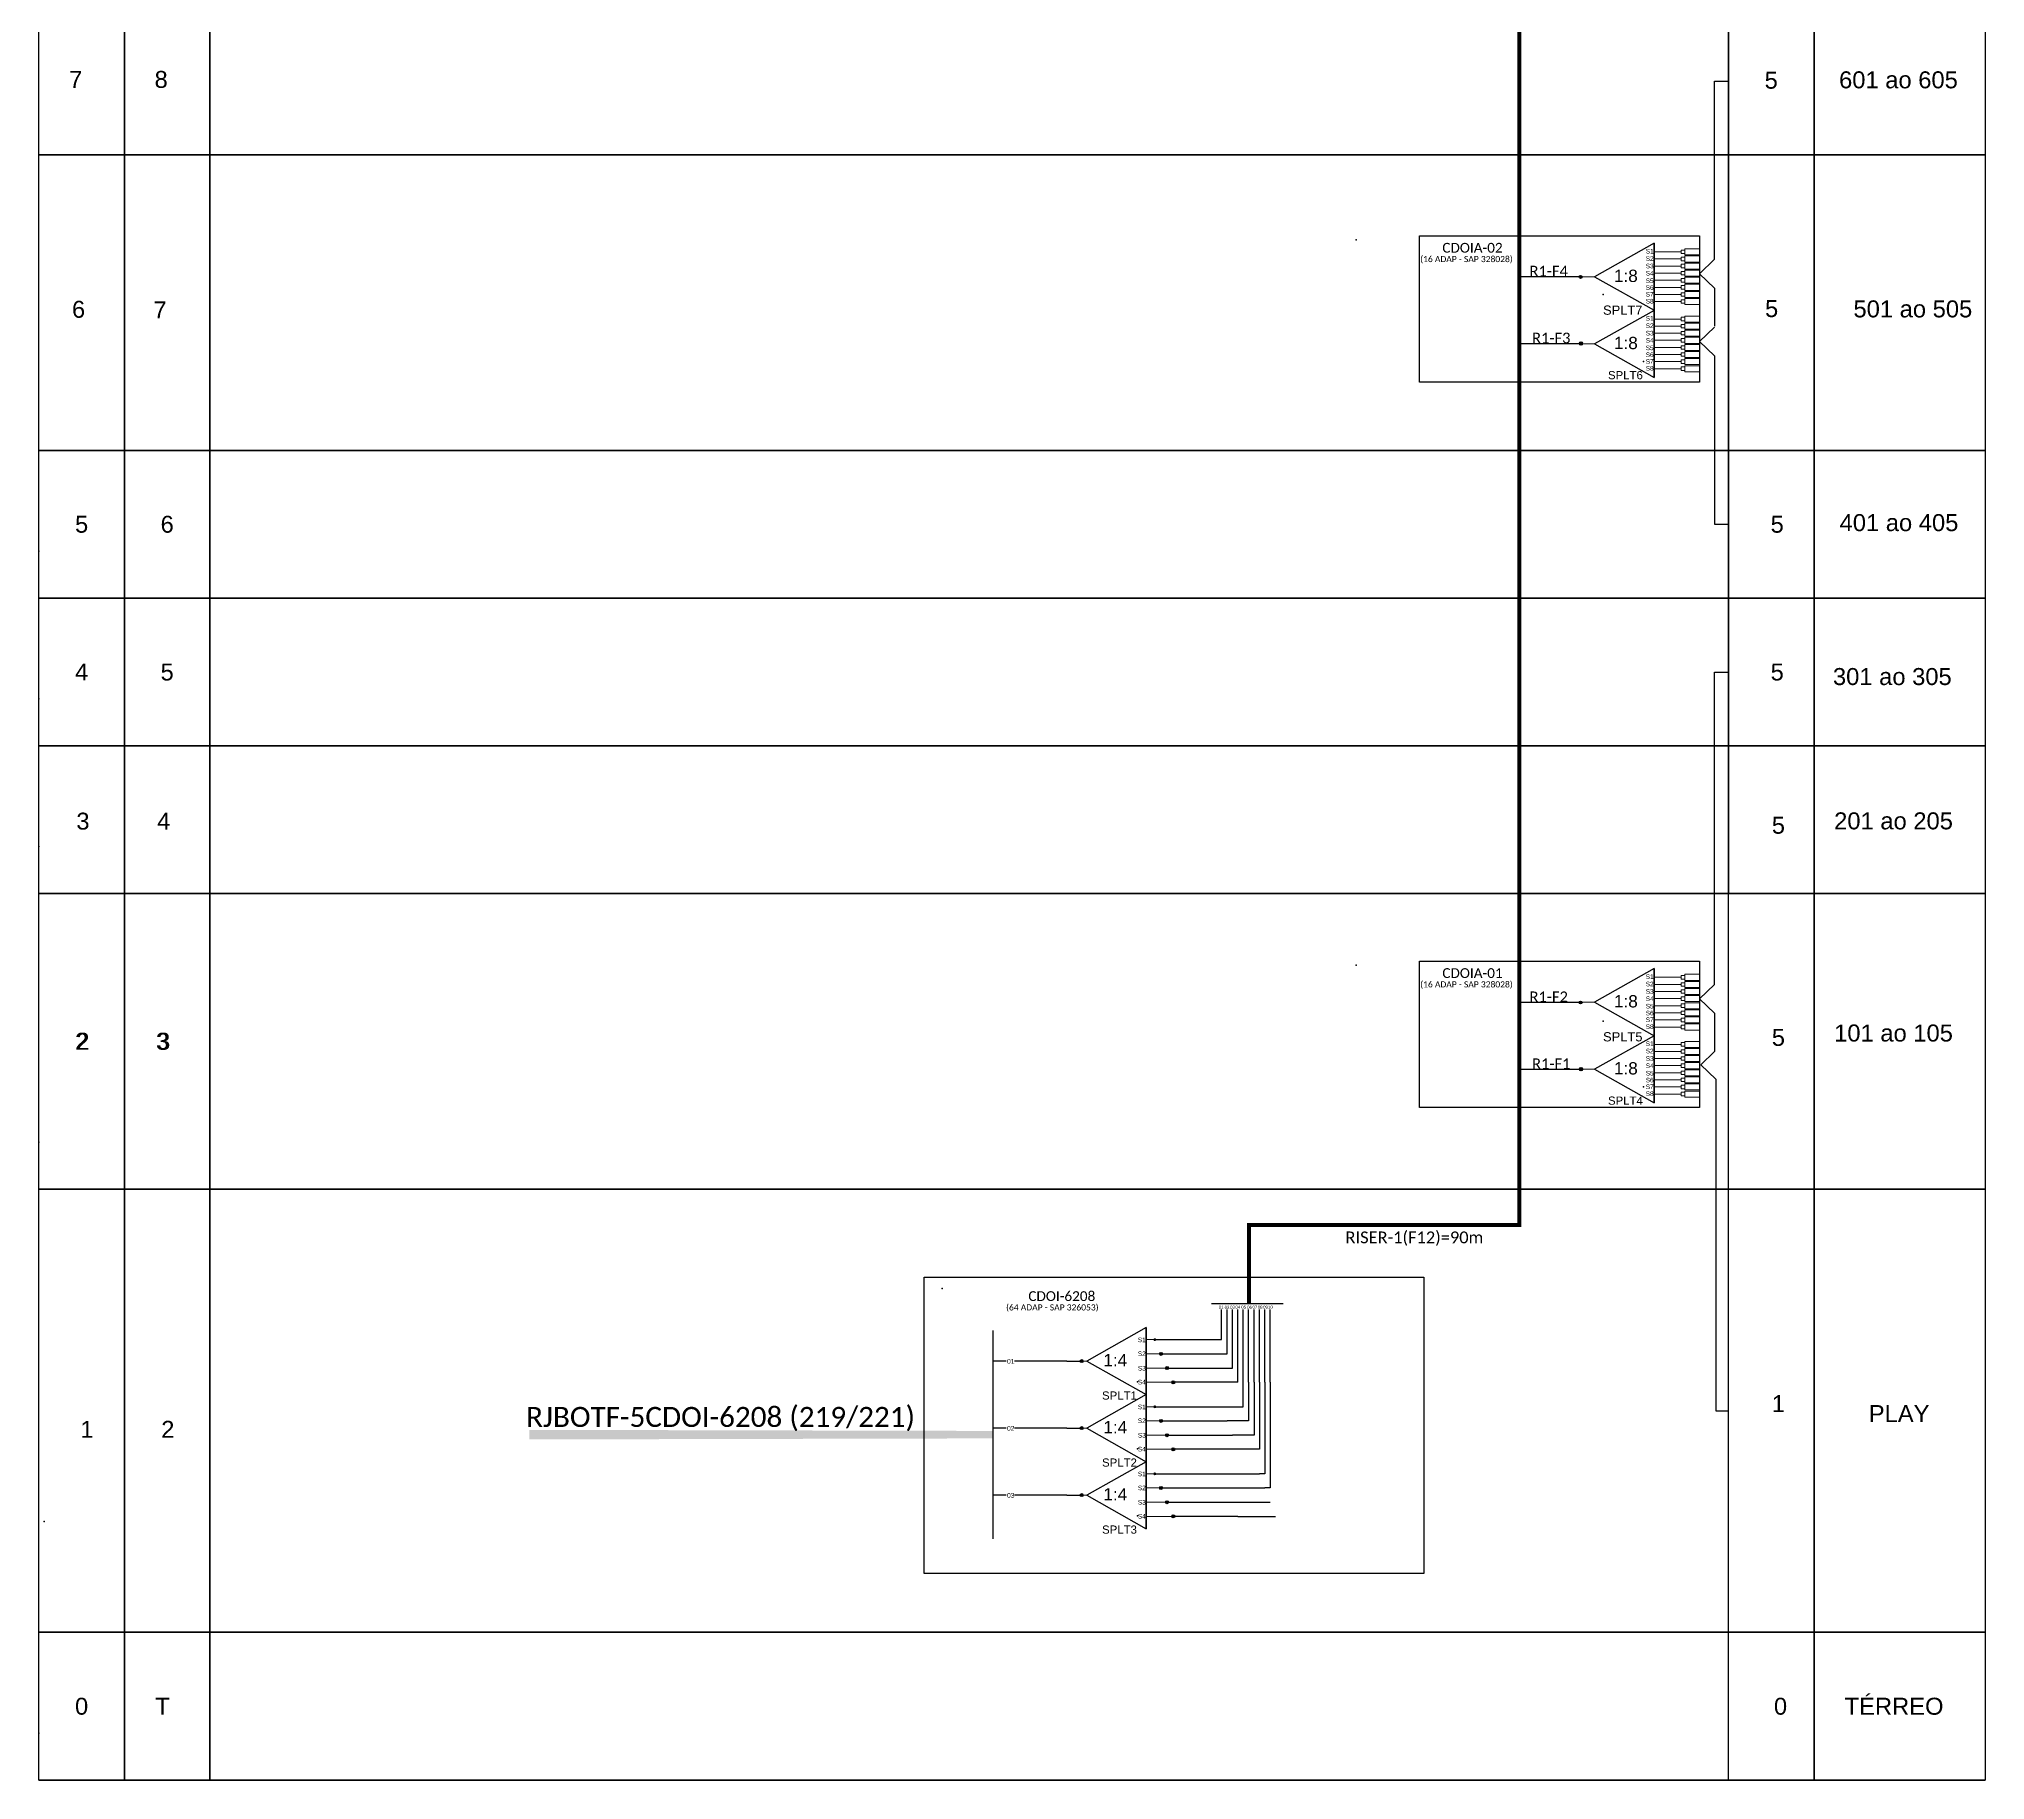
# Model space of a CAD drawing. Header units: metres. Extents: x -894 to 988, y 24 to 618.
# Drawn here: x 665.7 to 811.8, y 342.9 to 473.5 of the extents above; entities that cross this region are included whole.
import ezdxf
from ezdxf.enums import TextEntityAlignment as Align

# ---------------------------------------------------------------- set-up
doc = ezdxf.new("R2010")
doc.units = ezdxf.units.M
doc.styles.add('ARIAL', font='arial.ttf')
doc.styles.add('WMF-Calibri0', font='calibri.ttf')

# ---------------------------------------------------------------- blocks, each defined once
blk = doc.blocks.new('SPLT_1-8_SC-APC')
at = {"color": 1}
blk.add_lwpolyline([(-7.37, -2.1), (-17.04, -7.55), (-7.37, -13), (-7.37, -2.1)], dxfattribs=at)
at = {"color": 3, "lineweight": 0}
for points in [[(-2.41, -3.02), (-2.41, -4)], [(-2.41, -3.02), (0, -3.02)], [(-2.99, -3.51), (-7.37, -3.51)], [(-7.37, -4.66), (-2.99, -4.66)], [(-7.37, -5.82), (-2.99, -5.82)], [(-2.41, -4), (0, -4)], [(-2.41, -4.17), (-2.41, -5.16)], [(-2.41, -4.17), (0, -4.17)], [(-2.41, -5.16), (0, -5.16)], [(-2.41, -5.32), (-2.41, -6.31)], [(-2.41, -5.32), (0, -5.32)], [(-2.41, -6.31), (0, -6.31)], [(-7.37, -6.97), (-2.99, -6.97)], [(-7.37, -8.12), (-2.99, -8.12)], [(-7.37, -9.28), (-2.99, -9.28)], [(-2.41, -6.48), (-2.41, -7.46)], [(-2.41, -6.48), (0, -6.48)], [(-2.41, -7.46), (0, -7.46)], [(-2.41, -7.63), (-2.41, -8.62)], [(-2.41, -7.63), (0, -7.63)], [(-2.41, -8.62), (0, -8.62)], [(-2.41, -8.78), (-2.41, -9.77)], [(-2.41, -8.78), (0, -8.78)], [(-7.37, -10.43), (-2.99, -10.43)], [(-7.37, -11.58), (-2.99, -11.58)], [(-2.41, -9.77), (0, -9.77)], [(-2.41, -9.94), (-2.41, -10.92)], [(-2.41, -9.94), (0, -9.94)], [(-2.41, -10.92), (0, -10.92)], [(-2.41, -11.09), (-2.41, -12.08)], [(-2.41, -11.09), (0, -11.09)], [(-2.41, -12.08), (0, -12.08)]]:
    blk.add_lwpolyline(points, dxfattribs=at)
for points in [[(-2.99, -3.22), (-2.41, -3.22), (-2.41, -3.8), (-2.99, -3.8)], [(-2.99, -4.38), (-2.41, -4.38), (-2.41, -4.95), (-2.99, -4.95)], [(-2.99, -5.53), (-2.41, -5.53), (-2.41, -6.1), (-2.99, -6.1)], [(-2.99, -6.68), (-2.41, -6.68), (-2.41, -7.26), (-2.99, -7.26)], [(-2.99, -7.84), (-2.41, -7.84), (-2.41, -8.41), (-2.99, -8.41)], [(-2.99, -8.99), (-2.41, -8.99), (-2.41, -9.56), (-2.99, -9.56)], [(-2.99, -10.14), (-2.41, -10.14), (-2.41, -10.72), (-2.99, -10.72)], [(-2.99, -11.3), (-2.41, -11.3), (-2.41, -11.87), (-2.99, -11.87)]]:
    blk.add_lwpolyline(points, close=True, dxfattribs=at)
at = {"color": 1, "lineweight": 0}
blk.add_lwpolyline([(-17.04, -7.55), (-19.26, -7.55)], dxfattribs=at)
at = {"color": 1, "style": 'ARIAL'}
for s, height, p in [('S1', 0.75, (-8.74, -3.78)), ('S2', 0.75, (-8.74, -4.97)), ('S3', 0.75, (-8.74, -6.18)), ('1:8', 2, (-13.91, -8.4)), ('S4', 0.75, (-8.74, -7.36)), ('S5', 0.75, (-8.74, -8.57)), ('S6', 0.75, (-8.74, -9.69)), ('S7', 0.75, (-8.74, -10.78)), ('S8', 0.75, (-8.74, -11.9))]:
    blk.add_text(s, height=height, dxfattribs=at).set_placement(p)
blk = doc.blocks.new('SPLITTER_')
blk.add_point((0, 0))
at = {"style": 'ARIAL', "flags": 4}
blk.add_attdef('SPLT', (0, -3.26), '', height=1.5, dxfattribs=at)
blk = doc.blocks.new('A$C415C251F')
at = {"color": 3}
blk.add_point((0, 0), dxfattribs=at)
blk = doc.blocks.new('LEG_CDOIA8_C-SPLT_ESQ')
at = {"color": 3, "extrusion": (0, 0, -1), "xscale": -1, "zscale": -1}
blk.add_blockref('A$C415C251F', (0, 0), dxfattribs=at)
at = {"color": 1, "style": 'WMF-Calibri0', "flags": 4}
blk.add_attdef('MODELO', text='', height=1.5, dxfattribs=at).set_placement((22.54, -4.54), align=Align.CENTER)
blk.add_attdef('CDO', (21.44, -2.61), '', height=2, dxfattribs=at)
at = {"style": 'ARIAL', "flags": 4}
blk.add_attdef('SPLITAGEM', text='', height=1.5, dxfattribs=at).set_placement((18.61, -12.59), align=Align.CENTER)

msp = doc.modelspace()

# ---------------------------------------------------------------- hatches: boundary and pattern name
h = msp.add_hatch(color=3)
h.dxf.hatch_style = 1
h.paths.add_polyline_path([(781.55, 455.67, 1), (781.33, 455.67, 1)])
h = msp.add_hatch(color=3)
h.dxf.hatch_style = 1
h.paths.add_polyline_path([(781.58, 450.69, 1), (781.35, 450.69, 1)])
h = msp.add_hatch(color=3)
h.dxf.hatch_style = 1
h.paths.add_polyline_path([(781.58, 450.66, 1), (781.36, 450.66, 1)])
h = msp.add_hatch(color=3)
h.dxf.hatch_style = 1
h.paths.add_polyline_path([(781.55, 401.22, 1), (781.33, 401.22, 1)])
h = msp.add_hatch(color=3)
h.dxf.hatch_style = 1
h.paths.add_polyline_path([(781.58, 396.24, 1), (781.35, 396.24, 1)])
h = msp.add_hatch(color=3)
h.dxf.hatch_style = 1
h.paths.add_polyline_path([(781.58, 396.2, 1), (781.36, 396.2, 1)])
h = msp.add_hatch(color=3)
h.dxf.hatch_style = 1
h.paths.add_polyline_path([(749.59, 375.92, 1), (749.37, 375.92, 1)])
h = msp.add_hatch(color=3)
h.dxf.hatch_style = 1
h.paths.add_polyline_path([(744.11, 374.31, 1), (743.89, 374.31, 1)])
h = msp.add_hatch(color=3)
h.dxf.hatch_style = 1
h.paths.add_polyline_path([(750.05, 374.85, 1), (749.83, 374.85, 1)])
h = msp.add_hatch(color=3)
h.dxf.hatch_style = 1
h.paths.add_polyline_path([(750.52, 373.79, 1), (750.29, 373.79, 1)])
h = msp.add_hatch(color=3)
h.dxf.hatch_style = 1
h.paths.add_polyline_path([(750.98, 372.72, 1), (750.75, 372.72, 1)])
h = msp.add_hatch(color=3)
h.dxf.hatch_style = 1
h.paths.add_polyline_path([(749.59, 370.88, 1), (749.37, 370.88, 1)])
h = msp.add_hatch(color=3)
h.dxf.hatch_style = 1
h.paths.add_polyline_path([(750.05, 369.82, 1), (749.83, 369.82, 1)])
h = msp.add_hatch(color=3)
h.dxf.hatch_style = 1
h.paths.add_polyline_path([(744.11, 369.28, 1), (743.89, 369.28, 1)])
h = msp.add_hatch(color=3)
h.dxf.hatch_style = 1
h.paths.add_polyline_path([(750.52, 368.75, 1), (750.29, 368.75, 1)])
h = msp.add_hatch(color=3)
h.dxf.hatch_style = 1
h.paths.add_polyline_path([(750.98, 367.69, 1), (750.75, 367.69, 1)])
h = msp.add_hatch(color=3)
h.dxf.hatch_style = 1
h.paths.add_polyline_path([(749.59, 365.85, 1), (749.37, 365.85, 1)])
h = msp.add_hatch(color=3)
h.dxf.hatch_style = 1
h.paths.add_polyline_path([(744.11, 364.25, 1), (743.89, 364.25, 1)])
h = msp.add_hatch(color=3)
h.dxf.hatch_style = 1
h.paths.add_polyline_path([(750.05, 364.79, 1), (749.83, 364.79, 1)])
h = msp.add_hatch(color=3)
h.dxf.hatch_style = 1
h.paths.add_polyline_path([(750.52, 363.72, 1), (750.29, 363.72, 1)])
h = msp.add_hatch(color=3)
h.dxf.hatch_style = 1
h.paths.add_polyline_path([(750.98, 362.66, 1), (750.75, 362.66, 1)])

# ---------------------------------------------------------------- linework, layer by layer
at = {"color": 5, "const_width": 0.306}
for points in [[(776.84, 585.47), (776.84, 455.49)], [(763.69, 384.53), (776.84, 384.53), (776.84, 455.67)], [(756.55, 378.61), (756.55, 384.53), (763.69, 384.53)]]:
    msp.add_lwpolyline(points, dxfattribs=at)
for points in [[(665.74, 475.91), (672.15, 475.91), (672.15, 464.82), (665.74, 464.82)], [(672.15, 475.91), (678.57, 475.91), (678.57, 464.82), (672.15, 464.82)], [(792.54, 475.91), (798.96, 475.91), (798.96, 464.82), (792.54, 464.82)], [(798.96, 475.91), (811.79, 475.91), (811.79, 464.82), (798.96, 464.82)], [(665.74, 464.82), (672.15, 464.82), (672.15, 442.65), (665.74, 442.65)], [(672.15, 464.82), (678.57, 464.82), (678.57, 442.65), (672.15, 442.65)], [(792.54, 464.82), (798.96, 464.82), (798.96, 442.65), (792.54, 442.65)], [(798.96, 464.82), (811.79, 464.82), (811.79, 442.65), (798.96, 442.65)], [(665.74, 442.65), (672.15, 442.65), (672.15, 431.56), (665.74, 431.56)], [(672.15, 442.65), (678.57, 442.65), (678.57, 431.56), (672.15, 431.56)], [(792.54, 442.65), (798.96, 442.65), (798.96, 431.56), (792.54, 431.56)], [(798.96, 442.65), (811.79, 442.65), (811.79, 431.56), (798.96, 431.56)], [(665.74, 431.56), (672.15, 431.56), (672.15, 420.48), (665.74, 420.48)], [(672.15, 431.56), (678.57, 431.56), (678.57, 420.48), (672.15, 420.48)], [(792.54, 431.56), (798.96, 431.56), (798.96, 420.48), (792.54, 420.48)], [(798.96, 431.56), (811.79, 431.56), (811.79, 420.48), (798.96, 420.48)], [(665.74, 420.48), (672.15, 420.48), (672.15, 409.39), (665.74, 409.39)], [(672.15, 420.48), (678.57, 420.48), (678.57, 409.39), (672.15, 409.39)], [(792.54, 420.48), (798.96, 420.48), (798.96, 409.39), (792.54, 409.39)], [(798.96, 420.48), (811.79, 420.48), (811.79, 409.39), (798.96, 409.39)], [(665.74, 409.39), (672.15, 409.39), (672.15, 387.22), (665.74, 387.22)], [(672.15, 409.39), (678.57, 409.39), (678.57, 387.22), (672.15, 387.22)], [(792.54, 409.39), (798.96, 409.39), (798.96, 387.22), (792.54, 387.22)], [(798.96, 409.39), (811.79, 409.39), (811.79, 387.22), (798.96, 387.22)], [(665.74, 387.22), (672.15, 387.22), (672.15, 353.96), (665.74, 353.96)], [(672.15, 387.22), (678.57, 387.22), (678.57, 353.96), (672.15, 353.96)], [(792.54, 387.22), (798.96, 387.22), (798.96, 353.96), (792.54, 353.96)], [(798.96, 387.22), (811.79, 387.22), (811.79, 353.96), (798.96, 353.96)], [(665.74, 353.96), (672.15, 353.96), (672.15, 342.87), (665.74, 342.87)], [(672.15, 353.96), (678.57, 353.96), (678.57, 342.87), (672.15, 342.87)], [(792.54, 353.96), (798.96, 353.96), (798.96, 342.87), (792.54, 342.87)], [(798.96, 353.96), (811.79, 353.96), (811.79, 342.87), (798.96, 342.87)]]:
    msp.add_lwpolyline(points, close=True)
for points in [[(792.54, 464.82), (678.57, 464.82), (678.57, 475.91), (792.54, 475.91)], [(792.54, 475.91), (792.54, 464.82)], [(792.54, 442.65), (678.57, 442.65), (678.57, 464.82), (792.54, 464.82)], [(792.54, 464.82), (792.54, 442.65)], [(792.54, 431.56), (678.57, 431.56), (678.57, 442.65), (792.54, 442.65)], [(792.54, 442.65), (792.54, 431.56)], [(792.54, 420.48), (678.57, 420.48), (678.57, 431.56), (792.54, 431.56)], [(792.54, 431.56), (792.54, 420.48)], [(792.54, 409.39), (678.57, 409.39), (678.57, 420.48), (792.54, 420.48)], [(792.54, 420.48), (792.54, 409.39)], [(792.54, 387.22), (678.57, 387.22), (678.57, 409.39), (792.54, 409.39)], [(792.54, 353.96), (678.57, 353.96), (678.57, 387.22), (792.54, 387.22)], [(792.54, 342.87), (678.57, 342.87), (678.57, 353.96), (792.54, 353.96)], [(665.74, 342.87), (672.15, 342.87)], [(672.15, 342.87), (678.57, 342.87)], [(678.57, 342.87), (792.54, 342.87)], [(792.54, 342.87), (798.96, 342.87)], [(798.96, 342.87), (811.79, 342.87)]]:
    msp.add_lwpolyline(points)
at = {"color": 3}
for points in [[(791.49, 457), (791.49, 470.37), (792.54, 470.37)], [(791.49, 457), (790.36, 455.91), (791.49, 454.82), (791.49, 451.97)], [(791.49, 451.91), (790.36, 450.83), (791.49, 449.74), (791.49, 446.88)], [(791.49, 446.88), (791.49, 437.11), (792.54, 437.11)], [(791.49, 402.58), (791.49, 426.02), (792.54, 426.02)], [(791.49, 402.58), (790.36, 401.49), (791.49, 400.41), (791.49, 397.55)], [(791.49, 397.55), (790.45, 396.55), (791.58, 395.46), (791.58, 392.6)], [(791.58, 392.6), (791.58, 370.59), (792.54, 370.59)], [(738.32, 374.31), (737.31, 374.31)], [(742.88, 374.31), (738.95, 374.31)], [(742.88, 374.31), (744, 374.31)], [(742.88, 369.28), (744, 369.28)], [(742.88, 364.25), (744, 364.25)]]:
    msp.add_lwpolyline(points, dxfattribs=at)
at = {"color": 1}
for points in [[(790.36, 447.78), (769.34, 447.78), (769.34, 458.74), (790.36, 458.74)], [(790.36, 393.35), (769.34, 393.35), (769.34, 404.31), (790.36, 404.31)], [(732.16, 380.62), (769.66, 380.62), (769.66, 358.37), (732.16, 358.37)]]:
    msp.add_lwpolyline(points, close=True, dxfattribs=at)
for points in [[(786.96, 458.2), (786.96, 453.17)], [(786.96, 453.17), (786.96, 448.13)], [(786.96, 403.77), (786.96, 398.73)], [(786.96, 398.73), (786.96, 393.7)], [(748.84, 376.83), (744.38, 374.31), (748.84, 371.8), (748.84, 376.83)], [(748.84, 376.83), (748.84, 371.8)], [(748.84, 376.83), (748.84, 371.8)], [(748.84, 371.8), (748.84, 376.83)], [(737.32, 376.61), (737.32, 360.98)], [(748.84, 371.8), (744.38, 369.28), (748.84, 366.76), (748.84, 371.8)], [(748.84, 371.8), (748.84, 366.76)], [(748.84, 371.8), (748.84, 366.76)], [(748.84, 366.76), (748.84, 371.8)], [(748.84, 366.76), (744.38, 364.25), (748.84, 361.73), (748.84, 366.76)], [(748.84, 366.76), (748.84, 361.73)], [(748.84, 366.76), (748.84, 361.73)], [(748.84, 361.73), (748.84, 366.76)]]:
    msp.add_lwpolyline(points, dxfattribs=at)
at = {"color": 5}
for points in [[(781.33, 455.68), (776.84, 455.67)], [(781.47, 450.64), (776.84, 450.64)], [(781.33, 401.22), (776.84, 401.21)], [(781.47, 396.18), (776.84, 396.18)], [(759.12, 378.61), (753.74, 378.61)], [(754.49, 375.92), (754.49, 378.18)], [(754.9, 374.85), (754.9, 378.18)], [(755.3, 376.07), (755.3, 378.18)], [(755.71, 372.72), (755.71, 378.18)], [(756.12, 372.72), (756.12, 378.18)], [(756.52, 372.72), (756.52, 378.18)], [(756.93, 372.72), (756.93, 378.18)], [(757.34, 372.72), (757.34, 378.18)], [(757.74, 372.72), (757.74, 378.18)], [(758.15, 372.72), (758.15, 378.18)], [(749.45, 375.92), (754.49, 375.92)], [(750.4, 373.79), (755.3, 373.79), (755.3, 376.07)], [(749.94, 374.85), (754.9, 374.85)], [(755.71, 372.72), (750.75, 372.72)], [(754.49, 370.88), (756.12, 370.88), (756.12, 372.72)], [(756.52, 372.72), (756.52, 369.82), (754.9, 369.82)], [(756.93, 372.72), (756.93, 368.75), (755.3, 368.75)], [(757.34, 372.72), (757.34, 367.69), (755.71, 367.69)], [(757.74, 372.72), (757.74, 365.85), (757.34, 365.85)], [(758.15, 372.72), (758.15, 364.79), (757.74, 364.79)], [(749.45, 370.88), (754.49, 370.88)], [(749.94, 369.82), (754.9, 369.82)], [(750.4, 368.75), (755.3, 368.75)], [(755.71, 367.69), (750.75, 367.69)], [(749.45, 365.85), (754.49, 365.85)], [(754.49, 365.85), (757.34, 365.85)], [(749.94, 364.79), (754.9, 364.79)], [(754.9, 364.79), (757.74, 364.79)]]:
    msp.add_lwpolyline(points, dxfattribs=at)
at = {"color": 6}
for points in [[(757.34, 378.1), (757.34, 378.11)], [(757.74, 378.1), (757.74, 378.11)], [(758.15, 378.1), (758.15, 378.11)]]:
    msp.add_lwpolyline(points, dxfattribs=at)
at = {"color": 7, "lineweight": 0}
for points in [[(748.84, 375.92), (749.45, 375.92)], [(748.84, 374.85), (749.94, 374.85)], [(748.84, 373.79), (750.4, 373.79)], [(748.84, 372.72), (750.87, 372.72)], [(748.84, 370.88), (749.45, 370.88)], [(748.84, 369.82), (749.94, 369.82)], [(748.84, 368.75), (750.4, 368.75)], [(748.84, 367.69), (750.87, 367.69)], [(748.84, 365.85), (749.45, 365.85)], [(748.84, 364.79), (749.94, 364.79)], [(748.84, 363.72), (750.4, 363.72)], [(748.84, 362.66), (750.87, 362.66)]]:
    msp.add_lwpolyline(points, dxfattribs=at)
at = {"color": 1, "lineweight": 0}
for points in [[(744.38, 374.31), (744, 374.31)], [(744.38, 369.28), (744, 369.28)], [(744.38, 364.25), (744, 364.25)]]:
    msp.add_lwpolyline(points, dxfattribs=at)
at = {"color": 1}
msp.add_lwpolyline([(702.54, 368.79, 0.722, 0.561, 0), (737.32, 368.79, 0.722, 0.722, 0)], format="xyseb", dxfattribs=at)
at = {"color": 2}
for points in [[(738.32, 369.28), (737.31, 369.28)], [(742.88, 369.28), (738.95, 369.28)]]:
    msp.add_lwpolyline(points, dxfattribs=at)
at = {"color": 7}
for points in [[(738.32, 364.25), (737.31, 364.25)], [(742.88, 364.25), (738.95, 364.25)]]:
    msp.add_lwpolyline(points, dxfattribs=at)
at = {"color": 252}
for points in [[(750.4, 363.72), (755.3, 363.72)], [(755.3, 363.72), (758.15, 363.72)], [(755.71, 362.66), (750.75, 362.66)], [(755.71, 362.66), (758.55, 362.66)]]:
    msp.add_lwpolyline(points, dxfattribs=at)
at = {"color": 3}
for centre in [(781.44, 455.67), (781.46, 450.69), (781.47, 450.66), (781.44, 401.22), (781.46, 396.24), (781.47, 396.2), (744, 374.31), (749.94, 374.85), (750.4, 373.79), (750.87, 372.72), (749.94, 369.82), (744, 369.28), (750.4, 368.75), (750.87, 367.69), (744, 364.25), (749.94, 364.79), (750.4, 363.72), (750.87, 362.66)]:
    msp.add_circle(centre, 0.112, dxfattribs=at)
for p in [(665.74, 435.1), (665.74, 424.01), (665.74, 412.92), (665.74, 390.75), (666.14, 362.28), (665.74, 346.4)]:
    msp.add_point(p)

# ---------------------------------------------------------------- block references
ref = msp.add_blockref('LEG_CDOIA8_C-SPLT_ESQ', (764.6, 458.45), dxfattribs=dict(at, xscale=0.36665177472, yscale=0.36665177472, zscale=0.36665177472))
ref.add_attrib('CDO', 'CDOIA-02', (771.06, 457.49), dxfattribs={"color": 1, "height": 0.733, "style": 'WMF-Calibri0'})
ref.add_attrib('MODELO', '(16 ADAP - SAP 328028)', dxfattribs={"color": 1, "height": 0.4583, "style": 'WMF-Calibri0'}).set_placement((772.87, 456.78), align=Align.CENTER)
at = {"color": 1, "xscale": 0.461894400000103, "yscale": 0.461894400000103, "zscale": 0.461894400000103}
for p in [(790.36, 459.17), (790.36, 454.13), (790.36, 404.73), (790.36, 399.7)]:
    msp.add_blockref('SPLT_1-8_SC-APC', p, dxfattribs=at)
ref = msp.add_blockref('SPLITTER_', (783.12, 454.34), dxfattribs=dict(xscale=0.461894400000095, yscale=0.461894400000095, zscale=0.461894400000095))
ref.add_attrib('SPLT', 'SPLT7', (783.12, 452.83), dxfattribs={"height": 0.693, "style": 'ARIAL'})
ref = msp.add_blockref('SPLITTER_', (786.16, 449.32), dxfattribs=dict(xscale=-0.4088339752805551, yscale=0.4088339752805551, zscale=0.4088339752805551))
ref.add_attrib('SPLT', 'SPLT6', (783.49, 447.99), dxfattribs={"height": 0.613, "style": 'ARIAL'})
at = {"color": 3}
ref = msp.add_blockref('LEG_CDOIA8_C-SPLT_ESQ', (764.6, 404.01), dxfattribs=dict(at, xscale=0.36665177472, yscale=0.36665177472, zscale=0.36665177472))
ref.add_attrib('CDO', 'CDOIA-01', (771.06, 403.06), dxfattribs={"color": 1, "height": 0.733, "style": 'WMF-Calibri0'})
ref.add_attrib('MODELO', '(16 ADAP - SAP 328028)', dxfattribs={"color": 1, "height": 0.4583, "style": 'WMF-Calibri0'}).set_placement((772.87, 402.35), align=Align.CENTER)
ref = msp.add_blockref('SPLITTER_', (783.12, 399.81), dxfattribs=dict(xscale=0.461894400000095, yscale=0.461894400000095, zscale=0.461894400000095))
ref.add_attrib('SPLT', 'SPLT5', (783.12, 398.3), dxfattribs={"height": 0.693, "style": 'ARIAL'})
ref = msp.add_blockref('SPLITTER_', (786.16, 394.89), dxfattribs=dict(xscale=-0.4088339752805551, yscale=0.4088339752805551, zscale=0.4088339752805551))
ref.add_attrib('SPLT', 'SPLT4', (783.49, 393.55), dxfattribs={"height": 0.613, "style": 'ARIAL'})
ref = msp.add_blockref('LEG_CDOIA8_C-SPLT_ESQ', (733.53, 379.77), dxfattribs=dict(at, xscale=0.36665177472, yscale=0.36665177472, zscale=0.36665177472))
ref.add_attrib('CDO', 'CDOI-6208', (739.99, 378.82), dxfattribs={"color": 1, "height": 0.733, "style": 'WMF-Calibri0'})
ref.add_attrib('MODELO', '(64 ADAP - SAP 326053)', dxfattribs={"color": 1, "height": 0.4583, "style": 'WMF-Calibri0'}).set_placement((741.79, 378.11), align=Align.CENTER)
ref = msp.add_blockref('SPLITTER_', (748.19, 372.75), dxfattribs=dict(xscale=-0.4088339752805551, yscale=0.4088339752805551, zscale=0.4088339752805551))
ref.add_attrib('SPLT', 'SPLT1', (745.52, 371.42), dxfattribs={"height": 0.613, "style": 'ARIAL'})
ref = msp.add_blockref('SPLITTER_', (748.19, 367.72), dxfattribs=dict(xscale=-0.4088339752805551, yscale=0.4088339752805551, zscale=0.4088339752805551))
ref.add_attrib('SPLT', 'SPLT2', (745.52, 366.39), dxfattribs={"height": 0.613, "style": 'ARIAL'})
ref = msp.add_blockref('SPLITTER_', (748.19, 362.69), dxfattribs=dict(xscale=-0.4088339752805551, yscale=0.4088339752805551, zscale=0.4088339752805551))
ref.add_attrib('SPLT', 'SPLT3', (745.52, 361.36), dxfattribs={"height": 0.613, "style": 'ARIAL'})

# ---------------------------------------------------------------- texts
at = {"style": 'ARIAL'}
for s, height, p in [('7', 1.27, (668.5, 470.49)), ('8', 1.27, (674.91, 470.49)), ('5', 1.27, (795.74, 470.43)), ('601 ao 605', 1.275, (805.29, 470.46)), ('6', 1.27, (668.71, 453.24)), ('7', 1.27, (674.82, 453.19)), ('5', 1.27, (795.77, 453.29)), ('501 ao 505', 1.275, (806.37, 453.27)), ('5', 1.27, (668.94, 437.11)), ('6', 1.27, (675.36, 437.11)), ('5', 1.27, (796.19, 437.11)), ('401 ao 405', 1.275, (805.33, 437.23)), ('4', 1.27, (668.94, 426.02)), ('5', 1.27, (675.36, 426.02)), ('5', 1.27, (796.19, 426.02)), ('301 ao 305', 1.275, (804.83, 425.68)), ('3', 1.27, (669.04, 414.83)), ('4', 1.27, (675.1, 414.83)), ('5', 1.27, (796.28, 414.52)), ('201 ao 205', 1.275, (804.92, 414.85)), ('2', 1.27, (668.94, 398.31)), ('2', 1.27, (669.04, 398.31)), ('3', 1.27, (675.01, 398.31)), ('3', 1.27, (675.1, 398.31)), ('5', 1.27, (796.28, 398.6)), ('101 ao 105', 1.275, (804.92, 398.93)), ('01', 0.231, (754.46, 378.36)), ('02', 0.231, (754.9, 378.35)), ('03', 0.231, (755.31, 378.36)), ('04', 0.231, (755.71, 378.36)), ('05', 0.231, (756.15, 378.36)), ('06', 0.231, (756.59, 378.35)), ('07', 0.231, (756.99, 378.36)), ('08', 0.231, (757.39, 378.36)), ('09', 0.231, (757.79, 378.36)), ('10', 0.231, (758.15, 378.36)), ('01', 0.361, (738.67, 374.29)), ('1', 1.27, (796.28, 371.12)), ('PLAY', 1.275, (805.34, 370.37)), ('1', 1.27, (669.34, 369.19)), ('2', 1.27, (675.41, 369.19)), ('02', 0.361, (738.67, 369.26)), ('03', 0.361, (738.67, 364.23)), ('TÉRREO', 1.275, (804.96, 348.41)), ('0', 1.27, (668.94, 348.41)), ('T', 1.27, (675.01, 348.41)), ('0', 1.27, (796.44, 348.41))]:
    msp.add_text(s, height=height, dxfattribs=at).set_placement(p, align=Align.MIDDLE_CENTER)
at = {"color": 5, "style": 'WMF-Calibri0'}
for s, height, p in [('R1-F4', 0.797, (777.6, 455.71)), ('R1-F3', 0.797, (777.79, 450.69)), ('R1-F2', 0.797, (777.6, 401.25)), ('R1-F1', 0.797, (777.79, 396.23)), ('RISER-1(F12)=90m', 0.8861, (763.79, 383.15))]:
    msp.add_text(s, height=height, dxfattribs=at).set_placement(p)
at = {"color": 1, "style": 'ARIAL'}
for s, height, p in [('S1', 0.346, (748.21, 375.73)), ('1:4', 0.924, (745.62, 373.92)), ('S2', 0.346, (748.21, 374.69)), ('S3', 0.346, (748.21, 373.6)), ('S4', 0.346, (748.21, 372.56)), ('S1', 0.346, (748.21, 370.7)), ('1:4', 0.924, (745.62, 368.89)), ('S2', 0.346, (748.21, 369.66)), ('S3', 0.346, (748.21, 368.57)), ('S4', 0.346, (748.21, 367.53)), ('S1', 0.346, (748.21, 365.67)), ('1:4', 0.924, (745.62, 363.85)), ('S2', 0.346, (748.21, 364.62)), ('S3', 0.346, (748.21, 363.54)), ('S4', 0.346, (748.21, 362.49))]:
    msp.add_text(s, height=height, dxfattribs=at).set_placement(p)
at = {"color": 1, "style": 'WMF-Calibri0'}
msp.add_text('RJBOTF-5CDOI-6208 (219/221)', height=1.5, dxfattribs=at).set_placement((716.89, 370.12, 1.78), align=Align.MIDDLE_CENTER)

doc.saveas('drawing.dxf')
